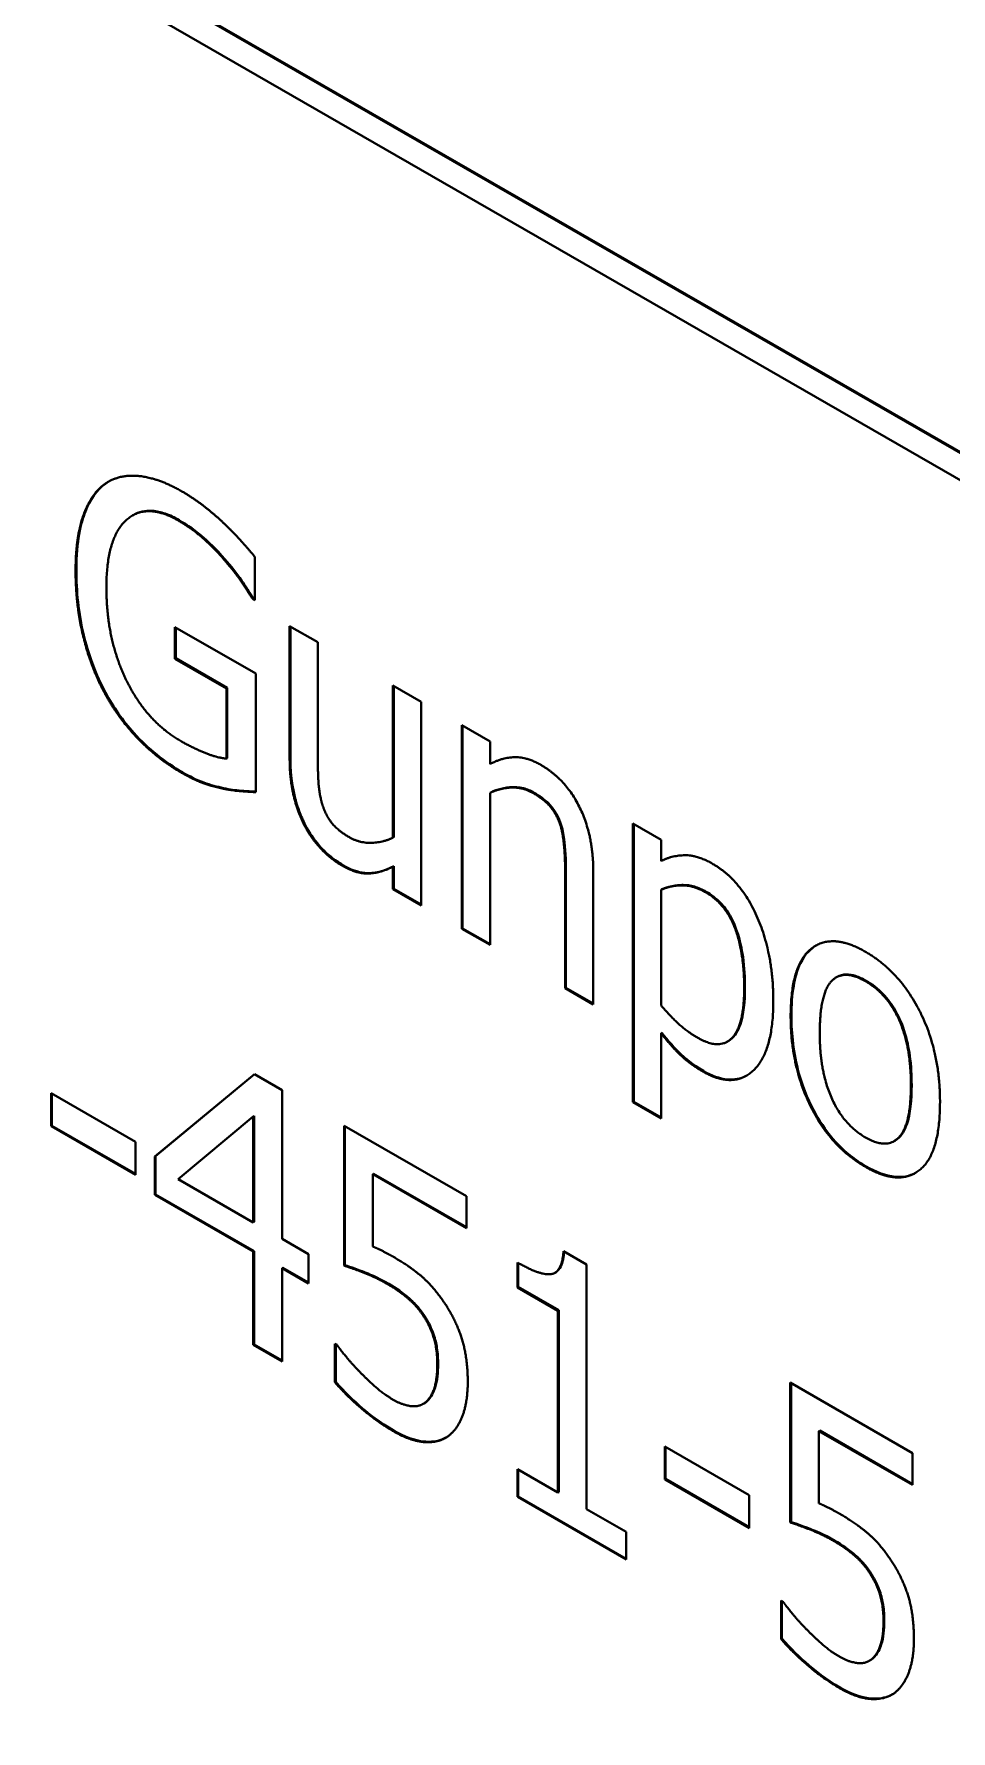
# Model space of a CAD drawing. Header units: millimetres. Extents: x 0 to 4205, y 0 to 2970.
# Drawn here: x 3807.63 to 3811.77, y 2332.2 to 2339.86 of the extents above; entities that cross this region are included whole.
import ezdxf

# ---------------------------------------------------------------- set-up
doc = ezdxf.new("R2010")
doc.units = ezdxf.units.MM
doc.header["$LTSCALE"] = 5
doc.layers.add('가시적인 것(ISO)', color=3, linetype='Continuous', lineweight=40)
doc.layers.add('가시적인 좁은 것(ISO)', color=3, linetype='Continuous', lineweight=35)

msp = doc.modelspace()

# ---------------------------------------------------------------- linework, layer by layer
at = {"layer": '가시적인 것(ISO)'}
for p, q in [((3831.5336, 2326.6164), (3799.2188, 2345.2252)), ((3799.2224, 2345.2273), (3831.5336, 2326.6205)), ((3831.6397, 2326.4327), (3799.1128, 2345.1637)), ((3808.0806, 2337.6906), (3808.077, 2337.6886)), ((3808.6293, 2337.5024), (3808.6293, 2337.3056)), ((3808.6217, 2337.3141), (3808.6181, 2337.3121)), ((3808.6293, 2337.3056), (3808.6181, 2337.3121)), ((3808.6293, 2337.3097), (3808.6217, 2337.3141)), ((3808.2683, 2337.0415), (3808.2683, 2337.1846)), ((3808.2683, 2337.1846), (3808.6336, 2336.9742)), ((3808.2718, 2337.0435), (3808.2718, 2337.1825)), ((3808.7866, 2336.5919), (3808.7866, 2337.1892)), ((3808.7866, 2337.1892), (3808.9138, 2337.1159)), ((3808.7901, 2336.594), (3808.7901, 2337.1872)), ((3808.9138, 2337.1159), (3808.9138, 2336.5912)), ((3808.2718, 2337.0435), (3808.2683, 2337.0415)), ((3808.5012, 2336.9073), (3808.2683, 2337.0415)), ((3808.5048, 2336.9094), (3808.2718, 2337.0435)), ((3808.5048, 2336.9094), (3808.5012, 2336.9073)), ((3808.5012, 2336.5903), (3808.5012, 2336.9073)), ((3808.5048, 2336.5923), (3808.5048, 2336.9094)), ((3808.6336, 2336.9742), (3808.6336, 2336.4386)), ((3809.2533, 2336.2327), (3809.2533, 2336.9204)), ((3809.2533, 2336.9204), (3809.3805, 2336.8472)), ((3809.2569, 2336.2348), (3809.2569, 2336.9184)), ((3809.3805, 2336.8472), (3809.3805, 2335.9269)), ((3809.5645, 2335.821), (3809.5645, 2336.7413)), ((3809.5645, 2336.7413), (3809.6917, 2336.668)), ((3809.568, 2335.8231), (3809.568, 2336.7392)), ((3809.6917, 2336.668), (3809.6917, 2336.5656)), ((3808.5048, 2336.5923), (3808.5012, 2336.5903)), ((3809.6952, 2336.4375), (3809.6917, 2336.4355)), ((3809.6917, 2336.4355), (3809.6917, 2335.7478)), ((3810.0107, 2336.2986), (3810.0071, 2336.2965)), ((3810.3372, 2335.0372), (3810.3372, 2336.2963)), ((3810.3372, 2336.2963), (3810.4644, 2336.223)), ((3810.3407, 2335.0392), (3810.3407, 2336.2942)), ((3809.2569, 2336.2348), (3809.2533, 2336.2327)), ((3810.4644, 2336.223), (3810.4644, 2336.1266)), ((3809.2569, 2336.1036), (3809.2533, 2336.1016)), ((3809.2533, 2336.0002), (3809.2533, 2336.1016)), ((3809.2569, 2336.0022), (3809.2569, 2336.1036)), ((3810.0312, 2335.5522), (3810.0312, 2336.077)), ((3810.0347, 2335.5543), (3810.0347, 2336.079)), ((3810.1584, 2336.0763), (3810.1584, 2335.479)), ((3809.2569, 2336.0022), (3809.2533, 2336.0002)), ((3809.3805, 2335.9269), (3809.2533, 2336.0002)), ((3809.3805, 2335.931), (3809.2569, 2336.0022)), ((3810.4679, 2335.9995), (3810.4644, 2335.9974)), ((3810.4644, 2335.9974), (3810.4644, 2335.4747)), ((3809.568, 2335.8231), (3809.5645, 2335.821)), ((3809.6917, 2335.7478), (3809.5645, 2335.821)), ((3809.6917, 2335.7518), (3809.568, 2335.8231)), ((3811.2594, 2335.6036), (3811.2558, 2335.6015)), ((3810.0347, 2335.5543), (3810.0312, 2335.5522)), ((3810.1584, 2335.479), (3810.0312, 2335.5522)), ((3810.1584, 2335.4831), (3810.0347, 2335.5543)), ((3810.4679, 2335.3515), (3810.4644, 2335.3495)), ((3810.4644, 2335.3495), (3810.4644, 2334.9639)), ((3810.7672, 2335.3131), (3810.7637, 2335.3111)), ((3808.1772, 2334.7915), (3808.6276, 2335.1642)), ((3808.1807, 2334.7936), (3808.6282, 2335.1638)), ((3808.6276, 2335.1642), (3808.7522, 2335.0924)), ((3807.7087, 2334.9291), (3807.7087, 2335.0782)), ((3807.7087, 2335.0782), (3808.0904, 2334.8584)), ((3807.7123, 2334.9311), (3807.7123, 2335.0761)), ((3808.7522, 2335.0924), (3808.7522, 2334.4196)), ((3810.3407, 2335.0392), (3810.3372, 2335.0372)), ((3810.4644, 2334.9639), (3810.3372, 2335.0372)), ((3810.4644, 2334.968), (3810.3407, 2335.0392)), ((3807.7123, 2334.9311), (3807.7087, 2334.9291)), ((3808.0904, 2334.7093), (3807.7087, 2334.9291)), ((3808.0904, 2334.7134), (3807.7123, 2334.9311)), ((3808.6224, 2334.9734), (3808.2829, 2334.6899)), ((3808.626, 2334.9754), (3808.6224, 2334.9734)), ((3808.6224, 2334.4944), (3808.6224, 2334.9734)), ((3808.626, 2334.4964), (3808.626, 2334.9754)), ((3809.0324, 2334.299), (3809.0324, 2334.9311)), ((3809.0324, 2334.9311), (3809.5851, 2334.6128)), ((3809.036, 2334.3011), (3809.036, 2334.929)), ((3808.0904, 2334.8584), (3808.0904, 2334.7093)), ((3811.5211, 2334.8637), (3811.5175, 2334.8617)), ((3808.1807, 2334.7936), (3808.1772, 2334.7915)), ((3808.1772, 2334.6186), (3808.1772, 2334.7915)), ((3808.1807, 2334.6206), (3808.1807, 2334.7936)), ((3808.2829, 2334.6899), (3808.6224, 2334.4944)), ((3809.1657, 2334.7143), (3809.1622, 2334.7122)), ((3809.5851, 2334.4687), (3809.1622, 2334.7122)), ((3809.1622, 2334.7122), (3809.1622, 2334.3853)), ((3809.5851, 2334.4728), (3809.1657, 2334.7143)), ((3808.1807, 2334.6206), (3808.1772, 2334.6186)), ((3808.6224, 2334.3622), (3808.1772, 2334.6186)), ((3808.626, 2334.3642), (3808.1807, 2334.6206)), ((3809.5851, 2334.6128), (3809.5851, 2334.4687)), ((3808.626, 2334.4964), (3808.6224, 2334.4944)), ((3808.7522, 2334.4196), (3808.8717, 2334.3508)), ((3808.626, 2334.3642), (3808.6224, 2334.3622)), ((3808.6224, 2333.9408), (3808.6224, 2334.3622)), ((3808.626, 2333.9429), (3808.626, 2334.3642)), ((3808.8717, 2334.3508), (3808.8717, 2334.2187)), ((3809.036, 2334.3011), (3809.0324, 2334.299)), ((3809.8155, 2334.2009), (3809.8155, 2334.3132)), ((3809.819, 2334.2029), (3809.819, 2334.3112)), ((3810.0235, 2334.3643), (3810.1283, 2334.3039)), ((3810.1283, 2334.3039), (3810.1283, 2333.1989)), ((3808.7558, 2334.2895), (3808.7522, 2334.2875)), ((3808.8717, 2334.2187), (3808.7522, 2334.2875)), ((3808.7522, 2334.2875), (3808.7522, 2333.8661)), ((3808.8717, 2334.2227), (3808.7558, 2334.2895)), ((3809.9884, 2334.2686), (3809.9849, 2334.2666)), ((3809.819, 2334.2029), (3809.8155, 2334.2009)), ((3809.9985, 2334.0955), (3809.8155, 2334.2009)), ((3810.0021, 2334.0975), (3809.819, 2334.2029)), ((3810.0021, 2334.0975), (3809.9985, 2334.0955)), ((3809.9985, 2333.2736), (3809.9985, 2334.0955)), ((3810.0021, 2333.2756), (3810.0021, 2334.0975)), ((3809.4004, 2334.0644), (3809.3969, 2334.0623)), ((3808.626, 2333.9429), (3808.6224, 2333.9408)), ((3808.7522, 2333.8661), (3808.6224, 2333.9408)), ((3808.7522, 2333.8702), (3808.626, 2333.9429)), ((3808.9912, 2333.7722), (3808.9912, 2333.9461)), ((3808.9912, 2333.9461), (3809.0006, 2333.9407)), ((3808.9947, 2333.7743), (3808.9947, 2333.9441)), ((3808.9947, 2333.7743), (3808.9912, 2333.7722)), ((3811.048, 2333.1383), (3811.048, 2333.7704)), ((3811.048, 2333.7704), (3811.6007, 2333.4521)), ((3811.0516, 2333.1404), (3811.0516, 2333.7683)), ((3809.4056, 2333.6847), (3809.402, 2333.6827)), ((3809.3935, 2333.6763), (3809.39, 2333.6743)), ((3811.1813, 2333.5536), (3811.1778, 2333.5515)), ((3811.6007, 2333.308), (3811.1778, 2333.5515)), ((3811.1778, 2333.5515), (3811.1778, 2333.2246)), ((3811.6007, 2333.3121), (3811.1813, 2333.5536)), ((3810.4807, 2333.3328), (3810.4807, 2333.4819)), ((3810.4807, 2333.4819), (3810.8624, 2333.2621)), ((3810.4843, 2333.3349), (3810.4843, 2333.4799)), ((3811.6007, 2333.4521), (3811.6007, 2333.308)), ((3809.8155, 2333.2538), (3809.8155, 2333.379)), ((3809.8155, 2333.379), (3809.9985, 2333.2736)), ((3809.819, 2333.2559), (3809.819, 2333.377)), ((3810.4843, 2333.3349), (3810.4807, 2333.3328)), ((3810.8624, 2333.1131), (3810.4807, 2333.3328)), ((3810.8624, 2333.1171), (3810.4843, 2333.3349)), ((3809.819, 2333.2559), (3809.8155, 2333.2538)), ((3810.3071, 2332.9707), (3809.8155, 2333.2538)), ((3810.3071, 2332.9748), (3809.819, 2333.2559)), ((3810.0021, 2333.2756), (3809.9985, 2333.2736)), ((3810.8624, 2333.2621), (3810.8624, 2333.1131)), ((3810.1283, 2333.1989), (3810.3071, 2333.0959)), ((3810.3071, 2333.0959), (3810.3071, 2332.9707)), ((3811.0516, 2333.1404), (3811.048, 2333.1383)), ((3811.416, 2332.9037), (3811.4125, 2332.9016)), ((3811.0068, 2332.6115), (3811.0068, 2332.7854)), ((3811.0068, 2332.7854), (3811.0162, 2332.78)), ((3811.0103, 2332.6136), (3811.0103, 2332.7834)), ((3811.0103, 2332.6136), (3811.0068, 2332.6115)), ((3811.4091, 2332.5156), (3811.4056, 2332.5136)), ((3811.4212, 2332.524), (3811.4176, 2332.522))]:
    msp.add_line(p, q, dxfattribs=at)
for points, degree in [([(3807.8196, 2337.44), (3807.8196, 2337.588), (3807.8875, 2337.7835), (3807.9511, 2337.8303)], 2), ([(3807.9511, 2337.8303), (3808.013, 2337.8752), (3808.1927, 2337.8592), (3808.3001, 2337.7973)], 2), ([(3807.9547, 2337.8323), (3807.9596, 2337.8359), (3807.9647, 2337.8393), (3807.97, 2337.8424)], 3), ([(3808.3001, 2337.7973), (3808.3508, 2337.7681), (3808.4436, 2337.6968), (3808.4866, 2337.6561)], 2), ([(3808.2838, 2337.6656), (3808.1385, 2337.7492), (3807.9589, 2337.5864), (3807.9589, 2337.3647)], 2), ([(3808.4909, 2337.4887), (3808.4497, 2337.5373), (3808.3448, 2337.6304), (3808.2838, 2337.6656)], 2), ([(3808.4866, 2337.6561), (3808.5201, 2337.6249), (3808.6035, 2337.5331), (3808.6293, 2337.5024)], 2), ([(3807.9511, 2336.8862), (3807.8875, 2337.0043), (3807.8196, 2337.2839), (3807.8196, 2337.44)], 2), ([(3808.6181, 2337.3121), (3808.5932, 2337.3532), (3808.5391, 2337.4331), (3808.4909, 2337.4887)], 2), ([(3807.9589, 2337.3647), (3807.9589, 2337.2415), (3808.0061, 2337.0295), (3808.0508, 2336.9401)], 2), ([(3808.0508, 2336.9401), (3808.0947, 2336.8513), (3808.2167, 2336.7144), (3808.2932, 2336.6703)], 2), ([(3808.2984, 2336.5263), (3808.1918, 2336.5876), (3808.0147, 2336.7691), (3807.9511, 2336.8862)], 2), ([(3808.2932, 2336.6703), (3808.35, 2336.6377), (3808.4626, 2336.5927), (3808.5012, 2336.5903)], 2), ([(3809.6917, 2336.5656), (3809.7484, 2336.5956), (3809.8593, 2336.5973), (3809.9212, 2336.5617)], 2), ([(3808.4849, 2336.4546), (3808.435, 2336.4654), (3808.3551, 2336.4936), (3808.2984, 2336.5263)], 2), ([(3808.8545, 2336.2865), (3808.8227, 2336.3476), (3808.7866, 2336.4985), (3808.7866, 2336.5919)], 2), ([(3808.9138, 2336.5912), (3808.9138, 2336.5177), (3808.9224, 2336.4163), (3808.9379, 2336.3717)], 2), ([(3809.9212, 2336.5617), (3810.0329, 2336.4973), (3810.1584, 2336.2462), (3810.1584, 2336.0763)], 2), ([(3808.6336, 2336.4386), (3808.6078, 2336.4395), (3808.5219, 2336.4463), (3808.4849, 2336.4546)], 2), ([(3809.8877, 2336.4339), (3809.8404, 2336.4611), (3809.7398, 2336.4574), (3809.6917, 2336.4355)], 2), ([(3808.9379, 2336.3717), (3808.9533, 2336.327), (3809.0075, 2336.263), (3809.0573, 2336.2343)], 2), ([(3810.0071, 2336.2965), (3809.9917, 2336.3402), (3809.9358, 2336.4062), (3809.8877, 2336.4339)], 2), ([(3810.0312, 2336.077), (3810.0312, 2336.1406), (3810.0209, 2336.2558), (3810.0071, 2336.2965)], 2), ([(3809.0238, 2336.1065), (3808.9748, 2336.1347), (3808.8872, 2336.225), (3808.8545, 2336.2865)], 2), ([(3809.0573, 2336.2343), (3809.1038, 2336.2076), (3809.2095, 2336.2113), (3809.2533, 2336.2327)], 2), ([(3810.4644, 2336.1266), (3810.5117, 2336.1521), (3810.6277, 2336.1548), (3810.6956, 2336.1157)], 2), ([(3809.2533, 2336.1016), (3809.1949, 2336.0726), (3809.0892, 2336.0689), (3809.0238, 2336.1065)], 2), ([(3810.6956, 2336.1157), (3810.8263, 2336.0405), (3810.9715, 2335.7064), (3810.9715, 2335.4957)], 2), ([(3810.6647, 2335.9865), (3810.6105, 2336.0176), (3810.51, 2336.0169), (3810.4644, 2335.9974)], 2), ([(3810.84, 2335.5536), (3810.84, 2335.7116), (3810.7575, 2335.933), (3810.6647, 2335.9865)], 2), ([(3811.0497, 2335.4258), (3811.0497, 2335.6564), (3811.2354, 2335.8049), (3811.3875, 2335.7173)], 2), ([(3811.3875, 2335.7173), (3811.5405, 2335.6292), (3811.7245, 2335.2688), (3811.7245, 2335.0373)], 2), ([(3811.3875, 2335.5841), (3811.2887, 2335.641), (3811.1812, 2335.529), (3811.1812, 2335.3501)], 2), ([(3810.6311, 2335.328), (3810.73, 2335.2711), (3810.84, 2335.3846), (3810.84, 2335.5536)], 2), ([(3811.593, 2335.113), (3811.593, 2335.2919), (3811.4864, 2335.5272), (3811.3875, 2335.5841)], 2), ([(3810.4644, 2335.4747), (3810.5143, 2335.4172), (3810.5856, 2335.3542), (3810.6311, 2335.328)], 2), ([(3810.9715, 2335.4957), (3810.9715, 2335.2652), (3810.791, 2335.0968), (3810.6526, 2335.1765)], 2), ([(3811.3875, 2334.7453), (3811.2302, 2334.8359), (3811.0497, 2335.2012), (3811.0497, 2335.4258)], 2), ([(3810.6526, 2335.1765), (3810.5968, 2335.2087), (3810.51, 2335.2905), (3810.4644, 2335.3495)], 2), ([(3811.1812, 2335.3501), (3811.1812, 2335.1762), (3811.2887, 2334.9354), (3811.3875, 2334.8785)], 2), ([(3811.3875, 2334.8785), (3811.4855, 2334.8221), (3811.593, 2334.9361), (3811.593, 2335.113)], 2), ([(3811.7245, 2335.0373), (3811.7245, 2334.8047), (3811.5405, 2334.6572), (3811.3875, 2334.7453)], 2), ([(3809.1622, 2334.3853), (3809.1863, 2334.3754), (3809.2344, 2334.3507), (3809.2533, 2334.3398)], 2), ([(3809.231, 2334.2145), (3809.1768, 2334.2457), (3809.0659, 2334.2887), (3809.0324, 2334.299)], 2), ([(3809.2533, 2334.3398), (3809.3307, 2334.2952), (3809.4381, 2334.2025), (3809.4871, 2334.1286)], 2), ([(3809.8155, 2334.3132), (3809.9195, 2334.2533), (3810.0174, 2334.2684), (3810.0235, 2334.3643)], 2), ([(3809.3969, 2334.0623), (3809.3676, 2334.11), (3809.2834, 2334.1843), (3809.231, 2334.2145)], 2), ([(3809.4871, 2334.1286), (3809.5378, 2334.0537), (3809.5911, 2333.8839), (3809.5911, 2333.7726)], 2), ([(3809.4536, 2333.8528), (3809.4536, 2333.9183), (3809.4244, 2334.0187), (3809.3969, 2334.0623)], 2), ([(3809.0006, 2333.9407), (3809.0161, 2333.9179), (3809.0745, 2333.8484), (3809.1098, 2333.8122)], 2), ([(3809.402, 2333.6827), (3809.4269, 2333.7051), (3809.4536, 2333.7872), (3809.4536, 2333.8528)], 2), ([(3809.255, 2333.5507), (3809.1828, 2333.5923), (3809.0427, 2333.7117), (3808.9912, 2333.7722)], 2), ([(3809.1098, 2333.8122), (3809.1493, 2333.7726), (3809.2155, 2333.7156), (3809.2568, 2333.6918)], 2), ([(3809.5911, 2333.7726), (3809.5911, 2333.6841), (3809.5447, 2333.5598), (3809.5026, 2333.5284)], 2), ([(3809.2568, 2333.6918), (3809.2972, 2333.6686), (3809.3745, 2333.6598), (3809.402, 2333.6827)], 2), ([(3809.3935, 2333.6763), (3809.3977, 2333.6788), (3809.4017, 2333.6816), (3809.4056, 2333.6847)], 3), ([(3809.5026, 2333.5284), (3809.4596, 2333.4975), (3809.3333, 2333.5057), (3809.255, 2333.5507)], 2), ([(3811.1778, 2333.2246), (3811.2019, 2333.2147), (3811.25, 2333.1899), (3811.2689, 2333.1791)], 2), ([(3811.2689, 2333.1791), (3811.3463, 2333.1345), (3811.4537, 2333.0418), (3811.5027, 2332.9679)], 2), ([(3811.2466, 2333.0538), (3811.1924, 2333.085), (3811.0815, 2333.128), (3811.048, 2333.1383)], 2), ([(3811.4125, 2332.9016), (3811.3832, 2332.9493), (3811.299, 2333.0236), (3811.2466, 2333.0538)], 2), ([(3811.5027, 2332.9679), (3811.5534, 2332.893), (3811.6067, 2332.7232), (3811.6067, 2332.6119)], 2), ([(3811.4692, 2332.6921), (3811.4692, 2332.7576), (3811.44, 2332.8579), (3811.4125, 2332.9016)], 2), ([(3811.0162, 2332.78), (3811.0317, 2332.7572), (3811.0901, 2332.6877), (3811.1254, 2332.6515)], 2), ([(3811.4176, 2332.522), (3811.4425, 2332.5444), (3811.4692, 2332.6265), (3811.4692, 2332.6921)], 2), ([(3811.2706, 2332.39), (3811.1984, 2332.4316), (3811.0583, 2332.551), (3811.0068, 2332.6115)], 2), ([(3811.1254, 2332.6515), (3811.1649, 2332.6119), (3811.2311, 2332.5549), (3811.2724, 2332.5311)], 2), ([(3811.6067, 2332.6119), (3811.6067, 2332.5234), (3811.5603, 2332.3991), (3811.5182, 2332.3677)], 2), ([(3811.2724, 2332.5311), (3811.3128, 2332.5079), (3811.3901, 2332.4991), (3811.4176, 2332.522)], 2), ([(3811.4091, 2332.5156), (3811.4133, 2332.518), (3811.4173, 2332.5209), (3811.4212, 2332.524)], 3), ([(3811.5182, 2332.3677), (3811.4752, 2332.3368), (3811.3489, 2332.345), (3811.2706, 2332.39)], 2)]:
    msp.add_open_spline(points, degree=degree, dxfattribs=at)
for points, knots in [([(3807.8232, 2337.442), (3807.8232, 2337.5745), (3807.8435, 2337.6549), (3807.8853, 2337.7597), (3807.9148, 2337.803), (3807.9547, 2337.8323)], [-0.1010123, -0.1010123, -0.1010123, -0.1010123, -0.0512306, -0.0512306, 0, 0, 0, 0]), ([(3808.2873, 2337.6676), (3808.2661, 2337.6799), (3808.2449, 2337.6899), (3808.2043, 2337.704), (3808.1851, 2337.7083), (3808.1341, 2337.7119), (3808.1056, 2337.705), (3808.0806, 2337.6906)], [-0.2319582, -0.2319582, -0.2319582, -0.2319582, -0.2003238, -0.2003238, -0.1702621, -0.1702621, -0.1174823, -0.1174823, -0.1174823, -0.1174823]), ([(3808.4945, 2337.4907), (3808.4539, 2337.5385), (3808.4156, 2337.5727), (3808.3638, 2337.6187), (3808.3256, 2337.6456), (3808.2873, 2337.6676)], [-0.04550665, -0.04550665, -0.04550665, -0.04550665, -0.03248246, -0.03248246, 0, 0, 0, 0]), ([(3807.9547, 2336.8883), (3807.9329, 2336.9286), (3807.9143, 2336.9699), (3807.8787, 2337.0642), (3807.8657, 2337.1109), (3807.8322, 2337.2489), (3807.8232, 2337.3492), (3807.8232, 2337.442)], [-0.1102144, -0.1102144, -0.1102144, -0.1102144, -0.0915163, -0.0915163, -0.0681294, -0.0681294, 0, 0, 0, 0]), ([(3808.6217, 2337.3141), (3808.605, 2337.3416), (3808.5876, 2337.3687), (3808.549, 2337.4258), (3808.5215, 2337.4594), (3808.4945, 2337.4907)], [-0.04799963, -0.04799963, -0.04799963, -0.04799963, -0.02569689, -0.02569689, 0, 0, 0, 0]), ([(3808.3019, 2336.5283), (3808.263, 2336.5507), (3808.2241, 2336.5771), (3808.1504, 2336.637), (3808.115, 2336.6702), (3808.0333, 2336.7611), (3807.9909, 2336.8216), (3807.9547, 2336.8883)], [-0.1094442, -0.1094442, -0.1094442, -0.1094442, -0.0764086, -0.0764086, -0.0455615, -0.0455615, 0, 0, 0, 0]), ([(3808.4884, 2336.4567), (3808.4589, 2336.4631), (3808.429, 2336.4709), (3808.3678, 2336.4924), (3808.3332, 2336.5103), (3808.3019, 2336.5283)], [-0.05271934, -0.05271934, -0.05271934, -0.05271934, -0.02656558, -0.02656558, 0, 0, 0, 0]), ([(3808.858, 2336.2885), (3808.847, 2336.3097), (3808.8376, 2336.3314), (3808.8195, 2336.3811), (3808.8125, 2336.4068), (3808.7944, 2336.4829), (3808.7901, 2336.5418), (3808.7901, 2336.594)], [-0.05987922, -0.05987922, -0.05987922, -0.05987922, -0.05040547, -0.05040547, -0.03831234, -0.03831234, 0, 0, 0, 0]), ([(3808.6336, 2336.4407), (3808.6074, 2336.4418), (3808.5762, 2336.4443), (3808.5425, 2336.4469), (3808.5154, 2336.4506), (3808.4884, 2336.4567)], [-0.03113001, -0.03113001, -0.03113001, -0.03113001, -0.0238809, -0.0238809, 0, 0, 0, 0]), ([(3809.8912, 2336.4359), (3809.8749, 2336.4453), (3809.8589, 2336.4518), (3809.8202, 2336.4619), (3809.8021, 2336.4616), (3809.758, 2336.46), (3809.7253, 2336.4512), (3809.6952, 2336.4375)], [-0.04783413, -0.04783413, -0.04783413, -0.04783413, -0.04228344, -0.04228344, -0.03417336, -0.03417336, 0, 0, 0, 0]), ([(3810.0107, 2336.2986), (3810.0049, 2336.315), (3809.9975, 2336.331), (3809.9774, 2336.3639), (3809.9666, 2336.3767), (3809.9374, 2336.4064), (3809.9143, 2336.4226), (3809.8912, 2336.4359)], [-0.03855405, -0.03855405, -0.03855405, -0.03855405, -0.0297502, -0.0297502, -0.01964082, -0.01964082, 0, 0, 0, 0]), ([(3810.0347, 2336.079), (3810.0347, 2336.1321), (3810.032, 2336.1861), (3810.0237, 2336.249), (3810.0188, 2336.2745), (3810.0107, 2336.2986)], [-0.04331503, -0.04331503, -0.04331503, -0.04331503, -0.0157872, -0.0157872, 0, 0, 0, 0]), ([(3809.0274, 2336.1086), (3809.0088, 2336.1193), (3808.9903, 2336.132), (3808.9587, 2336.1582), (3808.9398, 2336.1751), (3808.8965, 2336.2243), (3808.8758, 2336.2551), (3808.858, 2336.2885)], [-0.06519005, -0.06519005, -0.06519005, -0.06519005, -0.04083245, -0.04083245, -0.02274527, -0.02274527, 0, 0, 0, 0]), ([(3809.2569, 2336.1036), (3809.2133, 2336.082), (3809.1687, 2336.0693), (3809.0945, 2336.0764), (3809.0614, 2336.089), (3809.0274, 2336.1086)], [-0.06807418, -0.06807418, -0.06807418, -0.06807418, -0.02887334, -0.02887334, 0, 0, 0, 0]), ([(3810.6682, 2335.9885), (3810.6502, 2335.9988), (3810.6325, 2336.0066), (3810.5972, 2336.017), (3810.5801, 2336.0194), (3810.5501, 2336.0192), (3810.5132, 2336.0188), (3810.4679, 2335.9995)], [-0.1715276, -0.1715276, -0.1715276, -0.1715276, -0.1117562, -0.1117562, -0.0508267, -0.0508267, 0, 0, 0, 0]), ([(3810.8435, 2335.5556), (3810.8435, 2335.5993), (3810.8412, 2335.6462), (3810.8292, 2335.7307), (3810.8207, 2335.7706), (3810.7995, 2335.8331), (3810.7897, 2335.8568), (3810.7634, 2335.902), (3810.749, 2335.9212), (3810.7123, 2335.9594), (3810.6902, 2335.9758), (3810.6682, 2335.9885)], [-0.1123021, -0.1123021, -0.1123021, -0.1123021, -0.0777525, -0.0777525, -0.0500389, -0.0500389, -0.0335925, -0.0335925, -0.0187046, -0.0187046, 0, 0, 0, 0]), ([(3811.0533, 2335.4279), (3811.0533, 2335.4751), (3811.0562, 2335.5213), (3811.0699, 2335.6008), (3811.0797, 2335.6353), (3811.1163, 2335.7106), (3811.1433, 2335.7329), (3811.1647, 2335.7456)], [-0.13063328, -0.13063328, -0.13063328, -0.13063328, -0.1123019, -0.1123019, -0.09621194, -0.09621194, -0.07150376, -0.07150376, -0.07150376, -0.07150376]), ([(3811.3911, 2335.5861), (3811.3751, 2335.5953), (3811.3591, 2335.6028), (3811.3289, 2335.6125), (3811.315, 2335.615), (3811.2859, 2335.6146), (3811.2718, 2335.6107), (3811.2594, 2335.6036)], [-0.13544963, -0.13544963, -0.13544963, -0.13544963, -0.11875979, -0.11875979, -0.10326441, -0.10326441, -0.08473146, -0.08473146, -0.08473146, -0.08473146]), ([(3810.7672, 2335.3131), (3810.7704, 2335.3149), (3810.7735, 2335.3169), (3810.7993, 2335.3363), (3810.8127, 2335.3622), (3810.8383, 2335.4336), (3810.8435, 2335.4953), (3810.8435, 2335.5556)], [-0.06959296, -0.06959296, -0.06959296, -0.06959296, -0.06668763, -0.06668763, -0.04422001, -0.04422001, 0, 0, 0, 0]), ([(3811.5965, 2335.115), (3811.5965, 2335.157), (3811.5943, 2335.2019), (3811.5832, 2335.2831), (3811.5755, 2335.3215), (3811.5496, 2335.4016), (3811.5343, 2335.4318), (3811.5061, 2335.4803), (3811.4881, 2335.5045), (3811.4433, 2335.5514), (3811.4173, 2335.571), (3811.3911, 2335.5861)], [-0.085957, -0.085957, -0.085957, -0.085957, -0.06934265, -0.06934265, -0.05592497, -0.05592497, -0.04101288, -0.04101288, -0.02228505, -0.02228505, 0, 0, 0, 0]), ([(3811.3911, 2334.7474), (3811.3667, 2334.7614), (3811.3423, 2334.7778), (3811.2961, 2334.8149), (3811.2744, 2334.835), (3811.2186, 2334.8957), (3811.188, 2334.9387), (3811.137, 2335.0303), (3811.1088, 2335.0908), (3811.0621, 2335.2581), (3811.0533, 2335.3466), (3811.0533, 2335.4279)], [-0.2314011, -0.2314011, -0.2314011, -0.2314011, -0.1968434, -0.1968434, -0.1646481, -0.1646481, -0.1102897, -0.1102897, -0.0596216, -0.0596216, 0, 0, 0, 0]), ([(3810.6562, 2335.1785), (3810.6046, 2335.2082), (3810.5726, 2335.2368), (3810.5256, 2335.2811), (3810.4958, 2335.3155), (3810.4679, 2335.3515)], [-0.04174994, -0.04174994, -0.04174994, -0.04174994, -0.02781373, -0.02781373, 0, 0, 0, 0]), ([(3810.8513, 2335.1583), (3810.8505, 2335.1579), (3810.8496, 2335.1574), (3810.8237, 2335.1436), (3810.7954, 2335.1375), (3810.7292, 2335.1438), (3810.6932, 2335.1572), (3810.6562, 2335.1785)], [-0.06186587, -0.06186587, -0.06186587, -0.06186587, -0.06087064, -0.06087064, -0.03143348, -0.03143348, 0, 0, 0, 0]), ([(3811.5211, 2334.8637), (3811.5245, 2334.8657), (3811.5278, 2334.8679), (3811.5526, 2334.8871), (3811.5657, 2334.9123), (3811.5907, 2334.9845), (3811.5965, 2335.0479), (3811.5965, 2335.115)], [-0.07855563, -0.07855563, -0.07855563, -0.07855563, -0.07477469, -0.07477469, -0.04926273, -0.04926273, 0, 0, 0, 0]), ([(3811.6142, 2334.7183), (3811.5869, 2334.7031), (3811.5558, 2334.6968), (3811.4794, 2334.7046), (3811.4356, 2334.7218), (3811.3911, 2334.7474)], [-0.07012066, -0.07012066, -0.07012066, -0.07012066, -0.03775459, -0.03775459, 0, 0, 0, 0]), ([(3809.2345, 2334.2165), (3809.1811, 2334.2473), (3809.1399, 2334.2634), (3809.0975, 2334.2798), (3809.0633, 2334.2926), (3809.036, 2334.3011)], [-0.03682437, -0.03682437, -0.03682437, -0.03682437, -0.0238375, -0.0238375, 0, 0, 0, 0]), ([(3809.9884, 2334.2686), (3809.9984, 2334.2744), (3810.006, 2334.2837), (3810.0206, 2334.3137), (3810.0249, 2334.3378), (3810.0267, 2334.3625)], [-0.0317599, -0.0317599, -0.0317599, -0.0317599, -0.01978743, -0.01978743, -0.00099637, -0.00099637, -0.00099637, -0.00099637]), ([(3809.4004, 2334.0644), (3809.3906, 2334.0804), (3809.3797, 2334.0954), (3809.351, 2334.1295), (3809.3359, 2334.1431), (3809.2984, 2334.1762), (3809.2662, 2334.1983), (3809.2345, 2334.2165)], [-0.0370555, -0.0370555, -0.0370555, -0.0370555, -0.03287275, -0.03287275, -0.02685488, -0.02685488, 0, 0, 0, 0]), ([(3809.4571, 2333.8548), (3809.4571, 2333.8778), (3809.4558, 2333.9025), (3809.4492, 2333.9453), (3809.4448, 2333.9656), (3809.4275, 2334.0152), (3809.4155, 2334.0403), (3809.4004, 2334.0644)], [-0.05405512, -0.05405512, -0.05405512, -0.05405512, -0.03261297, -0.03261297, -0.01706878, -0.01706878, 0, 0, 0, 0]), ([(3809.4056, 2333.6847), (3809.4271, 2333.7041), (3809.4381, 2333.7307), (3809.4538, 2333.7788), (3809.4571, 2333.8167), (3809.4571, 2333.8548)], [-0.04388084, -0.04388084, -0.04388084, -0.04388084, -0.02795964, -0.02795964, 0, 0, 0, 0]), ([(3809.2586, 2333.5527), (3809.1921, 2333.591), (3809.1419, 2333.6322), (3809.0748, 2333.6894), (3809.0327, 2333.7297), (3808.9947, 2333.7743)], [-0.05861252, -0.05861252, -0.05861252, -0.05861252, -0.03626951, -0.03626951, 0, 0, 0, 0]), ([(3809.4926, 2333.5219), (3809.4811, 2333.5155), (3809.4687, 2333.5108), (3809.4311, 2333.5019), (3809.4086, 2333.5027), (3809.3508, 2333.5082), (3809.3051, 2333.526), (3809.2586, 2333.5527)], [-0.0604816, -0.0604816, -0.0604816, -0.0604816, -0.05307498, -0.05307498, -0.03947407, -0.03947407, 0, 0, 0, 0]), ([(3811.2501, 2333.0558), (3811.1967, 2333.0866), (3811.1555, 2333.1027), (3811.1131, 2333.1191), (3811.0789, 2333.1319), (3811.0516, 2333.1404)], [-0.03682437, -0.03682437, -0.03682437, -0.03682437, -0.0238375, -0.0238375, 0, 0, 0, 0]), ([(3811.416, 2332.9037), (3811.4062, 2332.9197), (3811.3953, 2332.9347), (3811.3666, 2332.9688), (3811.3515, 2332.9824), (3811.314, 2333.0155), (3811.2818, 2333.0376), (3811.2501, 2333.0558)], [-0.0370555, -0.0370555, -0.0370555, -0.0370555, -0.03287275, -0.03287275, -0.02685488, -0.02685488, 0, 0, 0, 0]), ([(3811.4727, 2332.6941), (3811.4727, 2332.7171), (3811.4714, 2332.7418), (3811.4648, 2332.7846), (3811.4604, 2332.8049), (3811.4431, 2332.8545), (3811.4311, 2332.8796), (3811.416, 2332.9037)], [-0.05405512, -0.05405512, -0.05405512, -0.05405512, -0.03261297, -0.03261297, -0.01706878, -0.01706878, 0, 0, 0, 0]), ([(3811.4212, 2332.524), (3811.4427, 2332.5434), (3811.4537, 2332.57), (3811.4694, 2332.6181), (3811.4727, 2332.656), (3811.4727, 2332.6941)], [-0.04388084, -0.04388084, -0.04388084, -0.04388084, -0.02795964, -0.02795964, 0, 0, 0, 0]), ([(3811.2742, 2332.392), (3811.2077, 2332.4303), (3811.1575, 2332.4715), (3811.0904, 2332.5287), (3811.0483, 2332.569), (3811.0103, 2332.6136)], [-0.05861252, -0.05861252, -0.05861252, -0.05861252, -0.03626951, -0.03626951, 0, 0, 0, 0]), ([(3811.5082, 2332.3612), (3811.4967, 2332.3548), (3811.4843, 2332.35), (3811.4467, 2332.3412), (3811.4242, 2332.342), (3811.3664, 2332.3475), (3811.3207, 2332.3652), (3811.2742, 2332.392)], [-0.0604816, -0.0604816, -0.0604816, -0.0604816, -0.05307498, -0.05307498, -0.03947407, -0.03947407, 0, 0, 0, 0])]:
    msp.add_open_spline(points, degree=3, knots=knots, dxfattribs=at)
at = {"layer": '가시적인 좁은 것(ISO)'}
for p, q in [((3807.9547, 2337.8323), (3807.9511, 2337.8303)), ((3808.2873, 2337.6676), (3808.2838, 2337.6656)), ((3807.8232, 2337.442), (3807.8196, 2337.44)), ((3808.4945, 2337.4907), (3808.4909, 2337.4887)), ((3807.9547, 2336.8883), (3807.9511, 2336.8862)), ((3808.3019, 2336.5283), (3808.2984, 2336.5263)), ((3808.7901, 2336.594), (3808.7866, 2336.5919)), ((3808.4884, 2336.4567), (3808.4849, 2336.4546)), ((3809.8912, 2336.4359), (3809.8877, 2336.4339)), ((3808.858, 2336.2885), (3808.8545, 2336.2865)), ((3809.0274, 2336.1086), (3809.0238, 2336.1065)), ((3810.0347, 2336.079), (3810.0312, 2336.077)), ((3810.6682, 2335.9885), (3810.6647, 2335.9865)), ((3810.8435, 2335.5556), (3810.84, 2335.5536)), ((3811.3911, 2335.5861), (3811.3875, 2335.5841)), ((3811.0533, 2335.4279), (3811.0497, 2335.4258)), ((3810.6562, 2335.1785), (3810.6526, 2335.1765)), ((3811.5965, 2335.115), (3811.593, 2335.113)), ((3811.3911, 2334.7474), (3811.3875, 2334.7453)), ((3809.2345, 2334.2165), (3809.231, 2334.2145)), ((3809.4571, 2333.8548), (3809.4536, 2333.8528)), ((3809.2586, 2333.5527), (3809.255, 2333.5507)), ((3811.2501, 2333.0558), (3811.2466, 2333.0538)), ((3811.4727, 2332.6941), (3811.4692, 2332.6921)), ((3811.2742, 2332.392), (3811.2706, 2332.39))]:
    msp.add_line(p, q, dxfattribs=at)

doc.saveas('drawing.dxf')
